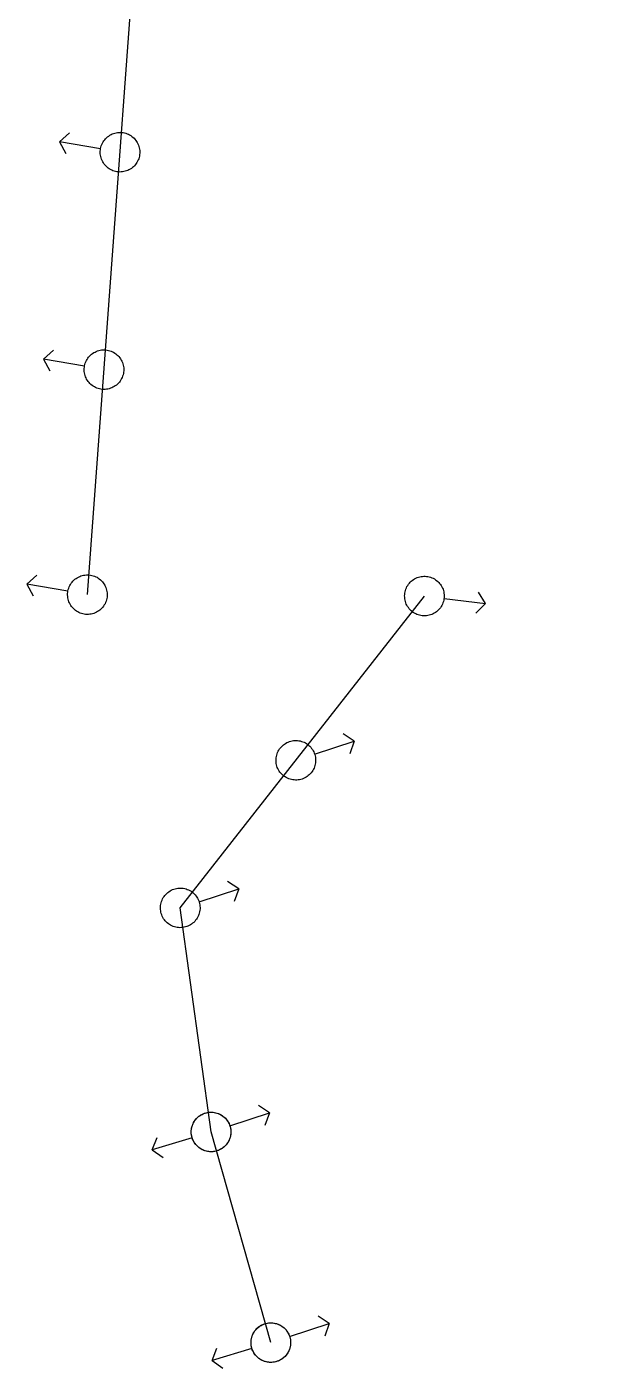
# Model space of a CAD drawing. Header units: inches. Extents: x 21905 to 29562, y 37649 to 43473.
# Drawn here: x 24333.2 to 24424.9, y 40236.6 to 40447.8 of the extents above; entities that cross this region are included whole.
import ezdxf

# ---------------------------------------------------------------- set-up
doc = ezdxf.new("R2010")
doc.units = ezdxf.units.IN
doc.header["$MEASUREMENT"] = 0

msp = doc.modelspace()

# ---------------------------------------------------------------- linework, layer by layer
for points in [[(24342.7, 40358.43), (24353.81, 40508.85), (24366.88, 40545.54), (24424.92, 40654.7)], [(24342.7, 40358.43), (24353.81, 40508.85), (24366.88, 40545.54), (24424.92, 40654.7)], [(24338.3, 40429.76), (24339.87, 40431.17)], [(24338.3, 40429.76), (24339.87, 40431.17)], [(24345.97, 40425.61), (24345.8, 40425.75), (24345.64, 40425.9), (24345.49, 40426.06), (24345.36, 40426.23), (24345.23, 40426.41), (24345.12, 40426.59), (24345.02, 40426.79), (24344.94, 40426.99), (24344.87, 40427.19), (24344.81, 40427.4), (24344.77, 40427.62), (24344.74, 40427.83), (24344.73, 40428.05), (24344.73, 40428.27), (24344.75, 40428.48), (24344.79, 40428.7), (24344.84, 40428.91), (24344.9, 40429.12), (24344.98, 40429.32), (24345.07, 40429.52), (24345.18, 40429.71), (24345.29, 40429.89), (24345.43, 40430.06), (24345.57, 40430.23), (24345.72, 40430.38), (24345.89, 40430.52), (24346.06, 40430.65), (24346.24, 40430.77), (24346.43, 40430.88), (24346.63, 40430.97), (24346.83, 40431.05), (24347.04, 40431.11), (24347.25, 40431.16), (24347.47, 40431.19), (24347.68, 40431.21), (24347.9, 40431.22), (24348.12, 40431.21), (24348.34, 40431.18), (24348.55, 40431.14), (24348.76, 40431.08), (24348.96, 40431.01), (24349.17, 40430.92), (24349.36, 40430.83), (24349.55, 40430.71), (24349.72, 40430.59), (24349.89, 40430.45), (24350.05, 40430.3), (24350.2, 40430.14), (24350.34, 40429.97), (24350.46, 40429.8), (24350.57, 40429.61), (24350.67, 40429.42), (24350.76, 40429.22), (24350.83, 40429.01), (24350.88, 40428.8), (24350.92, 40428.59), (24350.95, 40428.37), (24350.96, 40428.15), (24350.96, 40427.94), (24350.94, 40427.72), (24350.91, 40427.5), (24350.86, 40427.29), (24350.79, 40427.08), (24350.71, 40426.88), (24350.62, 40426.68), (24350.52, 40426.49), (24350.4, 40426.31), (24350.27, 40426.14), (24350.12, 40425.97), (24349.97, 40425.82), (24349.81, 40425.68), (24349.63, 40425.55), (24349.45, 40425.43), (24349.26, 40425.32), (24349.06, 40425.23), (24348.86, 40425.15), (24348.65, 40425.09), (24348.44, 40425.04), (24348.22, 40425.01), (24348.01, 40424.99), (24347.79, 40424.98), (24347.57, 40425), (24347.36, 40425.02), (24347.14, 40425.06), (24346.93, 40425.12), (24346.73, 40425.19), (24346.53, 40425.28), (24346.33, 40425.38), (24346.15, 40425.49), (24345.97, 40425.61)], [(24345.97, 40425.61), (24345.8, 40425.75), (24345.64, 40425.9), (24345.49, 40426.06), (24345.36, 40426.23), (24345.23, 40426.41), (24345.12, 40426.59), (24345.02, 40426.79), (24344.94, 40426.99), (24344.87, 40427.19), (24344.81, 40427.4), (24344.77, 40427.62), (24344.74, 40427.83), (24344.73, 40428.05), (24344.73, 40428.27), (24344.75, 40428.48), (24344.79, 40428.7), (24344.84, 40428.91), (24344.9, 40429.12), (24344.98, 40429.32), (24345.07, 40429.52), (24345.18, 40429.71), (24345.29, 40429.89), (24345.43, 40430.06), (24345.57, 40430.23), (24345.72, 40430.38), (24345.89, 40430.52), (24346.06, 40430.65), (24346.24, 40430.77), (24346.43, 40430.88), (24346.63, 40430.97), (24346.83, 40431.05), (24347.04, 40431.11), (24347.25, 40431.16), (24347.47, 40431.19), (24347.68, 40431.21), (24347.9, 40431.22), (24348.12, 40431.21), (24348.34, 40431.18), (24348.55, 40431.14), (24348.76, 40431.08), (24348.96, 40431.01), (24349.17, 40430.92), (24349.36, 40430.83), (24349.55, 40430.71), (24349.72, 40430.59), (24349.89, 40430.45), (24350.05, 40430.3), (24350.2, 40430.14), (24350.34, 40429.97), (24350.46, 40429.8), (24350.57, 40429.61), (24350.67, 40429.42), (24350.76, 40429.22), (24350.83, 40429.01), (24350.88, 40428.8), (24350.92, 40428.59), (24350.95, 40428.37), (24350.96, 40428.15), (24350.96, 40427.94), (24350.94, 40427.72), (24350.91, 40427.5), (24350.86, 40427.29), (24350.79, 40427.08), (24350.71, 40426.88), (24350.62, 40426.68), (24350.52, 40426.49), (24350.4, 40426.31), (24350.27, 40426.14), (24350.12, 40425.97), (24349.97, 40425.82), (24349.81, 40425.68), (24349.63, 40425.55), (24349.45, 40425.43), (24349.26, 40425.32), (24349.06, 40425.23), (24348.86, 40425.15), (24348.65, 40425.09), (24348.44, 40425.04), (24348.22, 40425.01), (24348.01, 40424.99), (24347.79, 40424.98), (24347.57, 40425), (24347.36, 40425.02), (24347.14, 40425.06), (24346.93, 40425.12), (24346.73, 40425.19), (24346.53, 40425.28), (24346.33, 40425.38), (24346.15, 40425.49), (24345.97, 40425.61)], [(24344.78, 40428.64), (24338.3, 40429.76)], [(24338.3, 40429.76), (24339.3, 40427.91)], [(24344.78, 40428.64), (24338.3, 40429.76)], [(24338.3, 40429.76), (24339.3, 40427.91)], [(24335.77, 40395.52), (24337.34, 40396.93)], [(24335.77, 40395.52), (24337.34, 40396.93)], [(24343.44, 40391.37), (24343.27, 40391.51), (24343.11, 40391.66), (24342.97, 40391.82), (24342.83, 40391.99), (24342.7, 40392.17), (24342.59, 40392.35), (24342.49, 40392.55), (24342.41, 40392.75), (24342.34, 40392.95), (24342.28, 40393.16), (24342.24, 40393.38), (24342.21, 40393.59), (24342.2, 40393.81), (24342.21, 40394.03), (24342.23, 40394.24), (24342.26, 40394.46), (24342.31, 40394.67), (24342.37, 40394.88), (24342.45, 40395.08), (24342.54, 40395.28), (24342.65, 40395.47), (24342.77, 40395.65), (24342.9, 40395.83), (24343.04, 40395.99), (24343.19, 40396.14), (24343.36, 40396.29), (24343.53, 40396.42), (24343.71, 40396.54), (24343.91, 40396.64), (24344.1, 40396.73), (24344.31, 40396.81), (24344.51, 40396.87), (24344.73, 40396.92), (24344.94, 40396.96), (24345.16, 40396.98), (24345.37, 40396.98), (24345.59, 40396.97), (24345.81, 40396.94), (24346.02, 40396.9), (24346.23, 40396.84), (24346.44, 40396.77), (24346.64, 40396.69), (24346.83, 40396.59), (24347.02, 40396.48), (24347.2, 40396.35), (24347.36, 40396.21), (24347.52, 40396.07), (24347.67, 40395.91), (24347.81, 40395.74), (24347.93, 40395.56), (24348.05, 40395.37), (24348.14, 40395.18), (24348.23, 40394.98), (24348.3, 40394.77), (24348.36, 40394.56), (24348.4, 40394.35), (24348.42, 40394.13), (24348.43, 40393.92), (24348.43, 40393.7), (24348.41, 40393.48), (24348.38, 40393.27), (24348.33, 40393.05), (24348.26, 40392.85), (24348.19, 40392.64), (24348.09, 40392.45), (24347.99, 40392.26), (24347.87, 40392.07), (24347.74, 40391.9), (24347.6, 40391.74), (24347.44, 40391.58), (24347.28, 40391.44), (24347.1, 40391.31), (24346.92, 40391.19), (24346.73, 40391.08), (24346.53, 40390.99), (24346.33, 40390.92), (24346.12, 40390.85), (24345.91, 40390.8), (24345.7, 40390.77), (24345.48, 40390.75), (24345.26, 40390.75), (24345.04, 40390.76), (24344.83, 40390.78), (24344.62, 40390.83), (24344.41, 40390.88), (24344.2, 40390.95), (24344, 40391.04), (24343.81, 40391.14), (24343.62, 40391.25), (24343.44, 40391.37)], [(24343.44, 40391.37), (24343.27, 40391.51), (24343.11, 40391.66), (24342.97, 40391.82), (24342.83, 40391.99), (24342.7, 40392.17), (24342.59, 40392.35), (24342.49, 40392.55), (24342.41, 40392.75), (24342.34, 40392.95), (24342.28, 40393.16), (24342.24, 40393.38), (24342.21, 40393.59), (24342.2, 40393.81), (24342.21, 40394.03), (24342.23, 40394.24), (24342.26, 40394.46), (24342.31, 40394.67), (24342.37, 40394.88), (24342.45, 40395.08), (24342.54, 40395.28), (24342.65, 40395.47), (24342.77, 40395.65), (24342.9, 40395.83), (24343.04, 40395.99), (24343.19, 40396.14), (24343.36, 40396.29), (24343.53, 40396.42), (24343.71, 40396.54), (24343.91, 40396.64), (24344.1, 40396.73), (24344.31, 40396.81), (24344.51, 40396.87), (24344.73, 40396.92), (24344.94, 40396.96), (24345.16, 40396.98), (24345.37, 40396.98), (24345.59, 40396.97), (24345.81, 40396.94), (24346.02, 40396.9), (24346.23, 40396.84), (24346.44, 40396.77), (24346.64, 40396.69), (24346.83, 40396.59), (24347.02, 40396.48), (24347.2, 40396.35), (24347.36, 40396.21), (24347.52, 40396.07), (24347.67, 40395.91), (24347.81, 40395.74), (24347.93, 40395.56), (24348.05, 40395.37), (24348.14, 40395.18), (24348.23, 40394.98), (24348.3, 40394.77), (24348.36, 40394.56), (24348.4, 40394.35), (24348.42, 40394.13), (24348.43, 40393.92), (24348.43, 40393.7), (24348.41, 40393.48), (24348.38, 40393.27), (24348.33, 40393.05), (24348.26, 40392.85), (24348.19, 40392.64), (24348.09, 40392.45), (24347.99, 40392.26), (24347.87, 40392.07), (24347.74, 40391.9), (24347.6, 40391.74), (24347.44, 40391.58), (24347.28, 40391.44), (24347.1, 40391.31), (24346.92, 40391.19), (24346.73, 40391.08), (24346.53, 40390.99), (24346.33, 40390.92), (24346.12, 40390.85), (24345.91, 40390.8), (24345.7, 40390.77), (24345.48, 40390.75), (24345.26, 40390.75), (24345.04, 40390.76), (24344.83, 40390.78), (24344.62, 40390.83), (24344.41, 40390.88), (24344.2, 40390.95), (24344, 40391.04), (24343.81, 40391.14), (24343.62, 40391.25), (24343.44, 40391.37)], [(24342.25, 40394.4), (24335.77, 40395.52)], [(24335.77, 40395.52), (24336.78, 40393.67)], [(24342.25, 40394.4), (24335.77, 40395.52)], [(24335.77, 40395.52), (24336.78, 40393.67)], [(24333.16, 40360.09), (24334.72, 40361.5)], [(24333.16, 40360.09), (24334.72, 40361.5)], [(24340.83, 40355.94), (24340.66, 40356.08), (24340.5, 40356.23), (24340.35, 40356.39), (24340.21, 40356.56), (24340.09, 40356.74), (24339.98, 40356.92), (24339.88, 40357.12), (24339.79, 40357.32), (24339.72, 40357.52), (24339.67, 40357.73), (24339.62, 40357.95), (24339.6, 40358.16), (24339.59, 40358.38), (24339.59, 40358.6), (24339.61, 40358.81), (24339.64, 40359.03), (24339.69, 40359.24), (24339.76, 40359.45), (24339.83, 40359.65), (24339.93, 40359.85), (24340.03, 40360.04), (24340.15, 40360.22), (24340.28, 40360.39), (24340.42, 40360.56), (24340.58, 40360.71), (24340.74, 40360.85), (24340.92, 40360.99), (24341.1, 40361.1), (24341.29, 40361.21), (24341.49, 40361.3), (24341.69, 40361.38), (24341.9, 40361.44), (24342.11, 40361.49), (24342.32, 40361.52), (24342.54, 40361.54), (24342.76, 40361.55), (24342.98, 40361.54), (24343.19, 40361.51), (24343.41, 40361.47), (24343.62, 40361.41), (24343.82, 40361.34), (24344.02, 40361.26), (24344.22, 40361.16), (24344.4, 40361.04), (24344.58, 40360.92), (24344.75, 40360.78), (24344.91, 40360.63), (24345.06, 40360.47), (24345.19, 40360.31), (24345.32, 40360.13), (24345.43, 40359.94), (24345.53, 40359.75), (24345.61, 40359.55), (24345.68, 40359.34), (24345.74, 40359.13), (24345.78, 40358.92), (24345.81, 40358.7), (24345.82, 40358.48), (24345.81, 40358.27), (24345.8, 40358.05), (24345.76, 40357.83), (24345.71, 40357.62), (24345.65, 40357.41), (24345.57, 40357.21), (24345.48, 40357.01), (24345.37, 40356.82), (24345.25, 40356.64), (24345.12, 40356.47), (24344.98, 40356.3), (24344.83, 40356.15), (24344.66, 40356.01), (24344.49, 40355.88), (24344.31, 40355.76), (24344.12, 40355.65), (24343.92, 40355.56), (24343.72, 40355.48), (24343.51, 40355.42), (24343.3, 40355.37), (24343.08, 40355.34), (24342.86, 40355.32), (24342.65, 40355.32), (24342.43, 40355.33), (24342.21, 40355.35), (24342, 40355.4), (24341.79, 40355.45), (24341.58, 40355.52), (24341.38, 40355.61), (24341.19, 40355.71), (24341, 40355.82), (24340.83, 40355.94)], [(24340.83, 40355.94), (24340.66, 40356.08), (24340.5, 40356.23), (24340.35, 40356.39), (24340.21, 40356.56), (24340.09, 40356.74), (24339.98, 40356.92), (24339.88, 40357.12), (24339.79, 40357.32), (24339.72, 40357.52), (24339.67, 40357.73), (24339.62, 40357.95), (24339.6, 40358.16), (24339.59, 40358.38), (24339.59, 40358.6), (24339.61, 40358.81), (24339.64, 40359.03), (24339.69, 40359.24), (24339.76, 40359.45), (24339.83, 40359.65), (24339.93, 40359.85), (24340.03, 40360.04), (24340.15, 40360.22), (24340.28, 40360.39), (24340.42, 40360.56), (24340.58, 40360.71), (24340.74, 40360.85), (24340.92, 40360.99), (24341.1, 40361.1), (24341.29, 40361.21), (24341.49, 40361.3), (24341.69, 40361.38), (24341.9, 40361.44), (24342.11, 40361.49), (24342.32, 40361.52), (24342.54, 40361.54), (24342.76, 40361.55), (24342.98, 40361.54), (24343.19, 40361.51), (24343.41, 40361.47), (24343.62, 40361.41), (24343.82, 40361.34), (24344.02, 40361.26), (24344.22, 40361.16), (24344.4, 40361.04), (24344.58, 40360.92), (24344.75, 40360.78), (24344.91, 40360.63), (24345.06, 40360.47), (24345.19, 40360.31), (24345.32, 40360.13), (24345.43, 40359.94), (24345.53, 40359.75), (24345.61, 40359.55), (24345.68, 40359.34), (24345.74, 40359.13), (24345.78, 40358.92), (24345.81, 40358.7), (24345.82, 40358.48), (24345.81, 40358.27), (24345.8, 40358.05), (24345.76, 40357.83), (24345.71, 40357.62), (24345.65, 40357.41), (24345.57, 40357.21), (24345.48, 40357.01), (24345.37, 40356.82), (24345.25, 40356.64), (24345.12, 40356.47), (24344.98, 40356.3), (24344.83, 40356.15), (24344.66, 40356.01), (24344.49, 40355.88), (24344.31, 40355.76), (24344.12, 40355.65), (24343.92, 40355.56), (24343.72, 40355.48), (24343.51, 40355.42), (24343.3, 40355.37), (24343.08, 40355.34), (24342.86, 40355.32), (24342.65, 40355.32), (24342.43, 40355.33), (24342.21, 40355.35), (24342, 40355.4), (24341.79, 40355.45), (24341.58, 40355.52), (24341.38, 40355.61), (24341.19, 40355.71), (24341, 40355.82), (24340.83, 40355.94)], [(24397.56, 40360.79), (24397.73, 40360.66), (24397.9, 40360.52), (24398.06, 40360.37), (24398.2, 40360.21), (24398.33, 40360.04), (24398.46, 40359.86), (24398.56, 40359.67), (24398.66, 40359.47), (24398.74, 40359.27), (24398.81, 40359.06), (24398.86, 40358.85), (24398.89, 40358.64), (24398.92, 40358.42), (24398.92, 40358.2), (24398.91, 40357.99), (24398.89, 40357.77), (24398.85, 40357.55), (24398.8, 40357.34), (24398.73, 40357.14), (24398.65, 40356.94), (24398.55, 40356.74), (24398.44, 40356.55), (24398.32, 40356.37), (24398.19, 40356.2), (24398.04, 40356.04), (24397.88, 40355.89), (24397.72, 40355.75), (24397.54, 40355.62), (24397.35, 40355.51), (24397.16, 40355.41), (24396.96, 40355.32), (24396.76, 40355.25), (24396.55, 40355.19), (24396.34, 40355.14), (24396.12, 40355.11), (24395.9, 40355.1), (24395.69, 40355.1), (24395.47, 40355.12), (24395.25, 40355.15), (24395.04, 40355.19), (24394.83, 40355.25), (24394.63, 40355.33), (24394.43, 40355.42), (24394.24, 40355.52), (24394.05, 40355.64), (24393.88, 40355.77), (24393.71, 40355.91), (24393.56, 40356.06), (24393.41, 40356.22), (24393.28, 40356.39), (24393.16, 40356.57), (24393.05, 40356.76), (24392.95, 40356.96), (24392.87, 40357.16), (24392.81, 40357.37), (24392.76, 40357.58), (24392.72, 40357.79), (24392.7, 40358.01), (24392.69, 40358.23), (24392.7, 40358.44), (24392.72, 40358.66), (24392.76, 40358.87), (24392.81, 40359.08), (24392.88, 40359.29), (24392.96, 40359.49), (24393.06, 40359.69), (24393.17, 40359.88), (24393.29, 40360.06), (24393.43, 40360.23), (24393.57, 40360.39), (24393.73, 40360.54), (24393.9, 40360.68), (24394.07, 40360.8), (24394.26, 40360.92), (24394.45, 40361.02), (24394.65, 40361.11), (24394.85, 40361.18), (24395.06, 40361.24), (24395.28, 40361.29), (24395.49, 40361.31), (24395.71, 40361.33), (24395.93, 40361.33), (24396.14, 40361.31), (24396.36, 40361.28), (24396.57, 40361.24), (24396.78, 40361.17), (24396.98, 40361.1), (24397.18, 40361.01), (24397.37, 40360.91), (24397.56, 40360.79)], [(24397.56, 40360.79), (24397.73, 40360.66), (24397.9, 40360.52), (24398.06, 40360.37), (24398.2, 40360.21), (24398.33, 40360.04), (24398.46, 40359.86), (24398.56, 40359.67), (24398.66, 40359.47), (24398.74, 40359.27), (24398.81, 40359.06), (24398.86, 40358.85), (24398.89, 40358.64), (24398.92, 40358.42), (24398.92, 40358.2), (24398.91, 40357.99), (24398.89, 40357.77), (24398.85, 40357.55), (24398.8, 40357.34), (24398.73, 40357.14), (24398.65, 40356.94), (24398.55, 40356.74), (24398.44, 40356.55), (24398.32, 40356.37), (24398.19, 40356.2), (24398.04, 40356.04), (24397.88, 40355.89), (24397.72, 40355.75), (24397.54, 40355.62), (24397.35, 40355.51), (24397.16, 40355.41), (24396.96, 40355.32), (24396.76, 40355.25), (24396.55, 40355.19), (24396.34, 40355.14), (24396.12, 40355.11), (24395.9, 40355.1), (24395.69, 40355.1), (24395.47, 40355.12), (24395.25, 40355.15), (24395.04, 40355.19), (24394.83, 40355.25), (24394.63, 40355.33), (24394.43, 40355.42), (24394.24, 40355.52), (24394.05, 40355.64), (24393.88, 40355.77), (24393.71, 40355.91), (24393.56, 40356.06), (24393.41, 40356.22), (24393.28, 40356.39), (24393.16, 40356.57), (24393.05, 40356.76), (24392.95, 40356.96), (24392.87, 40357.16), (24392.81, 40357.37), (24392.76, 40357.58), (24392.72, 40357.79), (24392.7, 40358.01), (24392.69, 40358.23), (24392.7, 40358.44), (24392.72, 40358.66), (24392.76, 40358.87), (24392.81, 40359.08), (24392.88, 40359.29), (24392.96, 40359.49), (24393.06, 40359.69), (24393.17, 40359.88), (24393.29, 40360.06), (24393.43, 40360.23), (24393.57, 40360.39), (24393.73, 40360.54), (24393.9, 40360.68), (24394.07, 40360.8), (24394.26, 40360.92), (24394.45, 40361.02), (24394.65, 40361.11), (24394.85, 40361.18), (24395.06, 40361.24), (24395.28, 40361.29), (24395.49, 40361.31), (24395.71, 40361.33), (24395.93, 40361.33), (24396.14, 40361.31), (24396.36, 40361.28), (24396.57, 40361.24), (24396.78, 40361.17), (24396.98, 40361.1), (24397.18, 40361.01), (24397.37, 40360.91), (24397.56, 40360.79)], [(24339.63, 40358.97), (24333.16, 40360.09)], [(24333.16, 40360.09), (24334.16, 40358.24)], [(24339.63, 40358.97), (24333.16, 40360.09)], [(24333.16, 40360.09), (24334.16, 40358.24)], [(24405.42, 40357.03), (24404.33, 40358.83)], [(24405.42, 40357.03), (24404.33, 40358.83)], [(24371.6, 40240.66), (24362.19, 40273.83), (24357.33, 40309.11), (24395.81, 40358.21)], [(24371.6, 40240.66), (24362.19, 40273.83), (24357.33, 40309.11), (24395.81, 40358.21)], [(24398.9, 40357.83), (24405.42, 40357.03)], [(24398.9, 40357.83), (24405.42, 40357.03)], [(24405.42, 40357.03), (24403.93, 40355.54)], [(24405.42, 40357.03), (24403.93, 40355.54)], [(24376.03, 40335.43), (24376.25, 40335.39), (24376.46, 40335.33), (24376.66, 40335.26), (24376.86, 40335.18), (24377.06, 40335.08), (24377.24, 40334.97), (24377.42, 40334.84), (24377.59, 40334.7), (24377.75, 40334.55), (24377.9, 40334.4), (24378.03, 40334.23), (24378.16, 40334.05), (24378.27, 40333.86), (24378.37, 40333.67), (24378.45, 40333.47), (24378.53, 40333.26), (24378.58, 40333.05), (24378.62, 40332.84), (24378.65, 40332.62), (24378.66, 40332.4), (24378.66, 40332.19), (24378.64, 40331.97), (24378.6, 40331.76), (24378.55, 40331.54), (24378.49, 40331.34), (24378.41, 40331.13), (24378.32, 40330.94), (24378.21, 40330.75), (24378.1, 40330.56), (24377.96, 40330.39), (24377.82, 40330.23), (24377.67, 40330.07), (24377.5, 40329.93), (24377.33, 40329.8), (24377.15, 40329.68), (24376.96, 40329.57), (24376.76, 40329.48), (24376.56, 40329.4), (24376.35, 40329.34), (24376.14, 40329.29), (24375.92, 40329.26), (24375.71, 40329.24), (24375.49, 40329.24), (24375.27, 40329.25), (24375.05, 40329.27), (24374.84, 40329.32), (24374.63, 40329.37), (24374.43, 40329.44), (24374.23, 40329.53), (24374.03, 40329.63), (24373.84, 40329.74), (24373.67, 40329.86), (24373.5, 40330), (24373.34, 40330.15), (24373.19, 40330.31), (24373.05, 40330.48), (24372.93, 40330.66), (24372.82, 40330.84), (24372.72, 40331.04), (24372.63, 40331.24), (24372.56, 40331.44), (24372.51, 40331.65), (24372.47, 40331.87), (24372.44, 40332.08), (24372.43, 40332.3), (24372.43, 40332.52), (24372.45, 40332.73), (24372.49, 40332.95), (24372.53, 40333.16), (24372.6, 40333.37), (24372.68, 40333.57), (24372.77, 40333.77), (24372.87, 40333.96), (24372.99, 40334.14), (24373.12, 40334.32), (24373.27, 40334.48), (24373.42, 40334.63), (24373.58, 40334.78), (24373.76, 40334.91), (24373.94, 40335.02), (24374.13, 40335.13), (24374.33, 40335.22), (24374.53, 40335.3), (24374.74, 40335.36), (24374.95, 40335.41), (24375.17, 40335.45), (24375.38, 40335.46), (24375.6, 40335.47), (24375.82, 40335.46), (24376.03, 40335.43)], [(24376.03, 40335.43), (24376.25, 40335.39), (24376.46, 40335.33), (24376.66, 40335.26), (24376.86, 40335.18), (24377.06, 40335.08), (24377.24, 40334.97), (24377.42, 40334.84), (24377.59, 40334.7), (24377.75, 40334.55), (24377.9, 40334.4), (24378.03, 40334.23), (24378.16, 40334.05), (24378.27, 40333.86), (24378.37, 40333.67), (24378.45, 40333.47), (24378.53, 40333.26), (24378.58, 40333.05), (24378.62, 40332.84), (24378.65, 40332.62), (24378.66, 40332.4), (24378.66, 40332.19), (24378.64, 40331.97), (24378.6, 40331.76), (24378.55, 40331.54), (24378.49, 40331.34), (24378.41, 40331.13), (24378.32, 40330.94), (24378.21, 40330.75), (24378.1, 40330.56), (24377.96, 40330.39), (24377.82, 40330.23), (24377.67, 40330.07), (24377.5, 40329.93), (24377.33, 40329.8), (24377.15, 40329.68), (24376.96, 40329.57), (24376.76, 40329.48), (24376.56, 40329.4), (24376.35, 40329.34), (24376.14, 40329.29), (24375.92, 40329.26), (24375.71, 40329.24), (24375.49, 40329.24), (24375.27, 40329.25), (24375.05, 40329.27), (24374.84, 40329.32), (24374.63, 40329.37), (24374.43, 40329.44), (24374.23, 40329.53), (24374.03, 40329.63), (24373.84, 40329.74), (24373.67, 40329.86), (24373.5, 40330), (24373.34, 40330.15), (24373.19, 40330.31), (24373.05, 40330.48), (24372.93, 40330.66), (24372.82, 40330.84), (24372.72, 40331.04), (24372.63, 40331.24), (24372.56, 40331.44), (24372.51, 40331.65), (24372.47, 40331.87), (24372.44, 40332.08), (24372.43, 40332.3), (24372.43, 40332.52), (24372.45, 40332.73), (24372.49, 40332.95), (24372.53, 40333.16), (24372.6, 40333.37), (24372.68, 40333.57), (24372.77, 40333.77), (24372.87, 40333.96), (24372.99, 40334.14), (24373.12, 40334.32), (24373.27, 40334.48), (24373.42, 40334.63), (24373.58, 40334.78), (24373.76, 40334.91), (24373.94, 40335.02), (24374.13, 40335.13), (24374.33, 40335.22), (24374.53, 40335.3), (24374.74, 40335.36), (24374.95, 40335.41), (24375.17, 40335.45), (24375.38, 40335.46), (24375.6, 40335.47), (24375.82, 40335.46), (24376.03, 40335.43)], [(24384.75, 40335.37), (24383, 40336.53)], [(24384.75, 40335.37), (24383, 40336.53)], [(24378.51, 40333.32), (24384.75, 40335.37)], [(24378.51, 40333.32), (24384.75, 40335.37)], [(24384.75, 40335.37), (24384.03, 40333.39)], [(24384.75, 40335.37), (24384.03, 40333.39)], [(24357.82, 40312.19), (24358.04, 40312.14), (24358.25, 40312.09), (24358.45, 40312.02), (24358.65, 40311.93), (24358.85, 40311.83), (24359.03, 40311.72), (24359.21, 40311.6), (24359.38, 40311.46), (24359.54, 40311.31), (24359.69, 40311.15), (24359.82, 40310.98), (24359.95, 40310.8), (24360.06, 40310.62), (24360.16, 40310.42), (24360.24, 40310.22), (24360.31, 40310.02), (24360.37, 40309.81), (24360.41, 40309.59), (24360.44, 40309.38), (24360.45, 40309.16), (24360.45, 40308.94), (24360.43, 40308.73), (24360.39, 40308.51), (24360.34, 40308.3), (24360.28, 40308.09), (24360.2, 40307.89), (24360.11, 40307.69), (24360, 40307.5), (24359.89, 40307.32), (24359.75, 40307.15), (24359.61, 40306.98), (24359.46, 40306.83), (24359.29, 40306.69), (24359.12, 40306.55), (24358.94, 40306.44), (24358.75, 40306.33), (24358.55, 40306.24), (24358.35, 40306.16), (24358.14, 40306.1), (24357.93, 40306.05), (24357.71, 40306.02), (24357.49, 40306), (24357.28, 40305.99), (24357.06, 40306), (24356.84, 40306.03), (24356.63, 40306.07), (24356.42, 40306.13), (24356.21, 40306.2), (24356.01, 40306.29), (24355.82, 40306.38), (24355.63, 40306.5), (24355.46, 40306.62), (24355.29, 40306.76), (24355.13, 40306.91), (24354.98, 40307.07), (24354.84, 40307.23), (24354.72, 40307.41), (24354.61, 40307.6), (24354.51, 40307.79), (24354.42, 40307.99), (24354.35, 40308.2), (24354.3, 40308.41), (24354.25, 40308.62), (24354.23, 40308.84), (24354.22, 40309.06), (24354.22, 40309.27), (24354.24, 40309.49), (24354.27, 40309.71), (24354.32, 40309.92), (24354.39, 40310.13), (24354.47, 40310.33), (24354.56, 40310.53), (24354.66, 40310.72), (24354.78, 40310.9), (24354.91, 40311.07), (24355.06, 40311.24), (24355.21, 40311.39), (24355.37, 40311.53), (24355.55, 40311.66), (24355.73, 40311.78), (24355.92, 40311.89), (24356.12, 40311.98), (24356.32, 40312.06), (24356.53, 40312.12), (24356.74, 40312.17), (24356.96, 40312.2), (24357.17, 40312.22), (24357.39, 40312.22), (24357.61, 40312.21), (24357.82, 40312.19)], [(24357.82, 40312.19), (24358.04, 40312.14), (24358.25, 40312.09), (24358.45, 40312.02), (24358.65, 40311.93), (24358.85, 40311.83), (24359.03, 40311.72), (24359.21, 40311.6), (24359.38, 40311.46), (24359.54, 40311.31), (24359.69, 40311.15), (24359.82, 40310.98), (24359.95, 40310.8), (24360.06, 40310.62), (24360.16, 40310.42), (24360.24, 40310.22), (24360.31, 40310.02), (24360.37, 40309.81), (24360.41, 40309.59), (24360.44, 40309.38), (24360.45, 40309.16), (24360.45, 40308.94), (24360.43, 40308.73), (24360.39, 40308.51), (24360.34, 40308.3), (24360.28, 40308.09), (24360.2, 40307.89), (24360.11, 40307.69), (24360, 40307.5), (24359.89, 40307.32), (24359.75, 40307.15), (24359.61, 40306.98), (24359.46, 40306.83), (24359.29, 40306.69), (24359.12, 40306.55), (24358.94, 40306.44), (24358.75, 40306.33), (24358.55, 40306.24), (24358.35, 40306.16), (24358.14, 40306.1), (24357.93, 40306.05), (24357.71, 40306.02), (24357.49, 40306), (24357.28, 40305.99), (24357.06, 40306), (24356.84, 40306.03), (24356.63, 40306.07), (24356.42, 40306.13), (24356.21, 40306.2), (24356.01, 40306.29), (24355.82, 40306.38), (24355.63, 40306.5), (24355.46, 40306.62), (24355.29, 40306.76), (24355.13, 40306.91), (24354.98, 40307.07), (24354.84, 40307.23), (24354.72, 40307.41), (24354.61, 40307.6), (24354.51, 40307.79), (24354.42, 40307.99), (24354.35, 40308.2), (24354.3, 40308.41), (24354.25, 40308.62), (24354.23, 40308.84), (24354.22, 40309.06), (24354.22, 40309.27), (24354.24, 40309.49), (24354.27, 40309.71), (24354.32, 40309.92), (24354.39, 40310.13), (24354.47, 40310.33), (24354.56, 40310.53), (24354.66, 40310.72), (24354.78, 40310.9), (24354.91, 40311.07), (24355.06, 40311.24), (24355.21, 40311.39), (24355.37, 40311.53), (24355.55, 40311.66), (24355.73, 40311.78), (24355.92, 40311.89), (24356.12, 40311.98), (24356.32, 40312.06), (24356.53, 40312.12), (24356.74, 40312.17), (24356.96, 40312.2), (24357.17, 40312.22), (24357.39, 40312.22), (24357.61, 40312.21), (24357.82, 40312.19)], [(24366.54, 40312.12), (24364.79, 40313.29)], [(24366.54, 40312.12), (24364.79, 40313.29)], [(24360.3, 40310.07), (24366.54, 40312.12)], [(24360.3, 40310.07), (24366.54, 40312.12)], [(24366.54, 40312.12), (24365.82, 40310.14)], [(24366.54, 40312.12), (24365.82, 40310.14)], [(24362.68, 40276.9), (24362.89, 40276.86), (24363.1, 40276.81), (24363.31, 40276.73), (24363.51, 40276.65), (24363.7, 40276.55), (24363.89, 40276.44), (24364.07, 40276.31), (24364.24, 40276.18), (24364.39, 40276.03), (24364.54, 40275.87), (24364.68, 40275.7), (24364.8, 40275.52), (24364.92, 40275.33), (24365.02, 40275.14), (24365.1, 40274.94), (24365.17, 40274.73), (24365.23, 40274.52), (24365.27, 40274.31), (24365.29, 40274.1), (24365.31, 40273.88), (24365.3, 40273.66), (24365.28, 40273.44), (24365.25, 40273.23), (24365.2, 40273.02), (24365.14, 40272.81), (24365.06, 40272.61), (24364.97, 40272.41), (24364.86, 40272.22), (24364.74, 40272.04), (24364.61, 40271.86), (24364.47, 40271.7), (24364.31, 40271.54), (24364.15, 40271.4), (24363.98, 40271.27), (24363.79, 40271.15), (24363.6, 40271.05), (24363.41, 40270.96), (24363.2, 40270.88), (24362.99, 40270.81), (24362.78, 40270.77), (24362.57, 40270.73), (24362.35, 40270.71), (24362.13, 40270.71), (24361.92, 40270.72), (24361.7, 40270.75), (24361.49, 40270.79), (24361.28, 40270.85), (24361.07, 40270.92), (24360.87, 40271), (24360.68, 40271.1), (24360.49, 40271.21), (24360.31, 40271.34), (24360.14, 40271.47), (24359.98, 40271.62), (24359.84, 40271.78), (24359.7, 40271.95), (24359.57, 40272.13), (24359.46, 40272.32), (24359.36, 40272.51), (24359.28, 40272.71), (24359.21, 40272.92), (24359.15, 40273.13), (24359.11, 40273.34), (24359.08, 40273.56), (24359.07, 40273.77), (24359.08, 40273.99), (24359.1, 40274.21), (24359.13, 40274.42), (24359.18, 40274.63), (24359.24, 40274.84), (24359.32, 40275.05), (24359.41, 40275.24), (24359.52, 40275.43), (24359.64, 40275.61), (24359.77, 40275.79), (24359.91, 40275.95), (24360.07, 40276.11), (24360.23, 40276.25), (24360.4, 40276.38), (24360.59, 40276.5), (24360.78, 40276.6), (24360.97, 40276.7), (24361.18, 40276.77), (24361.39, 40276.84), (24361.6, 40276.89), (24361.81, 40276.92), (24362.03, 40276.94), (24362.25, 40276.94), (24362.46, 40276.93), (24362.68, 40276.9)], [(24361.64, 40270.76), (24361.42, 40270.8), (24361.21, 40270.87), (24361.01, 40270.94), (24360.81, 40271.03), (24360.62, 40271.13), (24360.44, 40271.25), (24360.26, 40271.38), (24360.09, 40271.52), (24359.94, 40271.67), (24359.79, 40271.83), (24359.66, 40272), (24359.54, 40272.18), (24359.43, 40272.37), (24359.34, 40272.57), (24359.26, 40272.77), (24359.19, 40272.98), (24359.14, 40273.19), (24359.1, 40273.4), (24359.08, 40273.62), (24359.07, 40273.84), (24359.08, 40274.06), (24359.11, 40274.27), (24359.14, 40274.49), (24359.2, 40274.7), (24359.27, 40274.9), (24359.35, 40275.1), (24359.44, 40275.3), (24359.55, 40275.49), (24359.68, 40275.67), (24359.81, 40275.84), (24359.96, 40276), (24360.11, 40276.15), (24360.28, 40276.29), (24360.46, 40276.42), (24360.64, 40276.53), (24360.83, 40276.63), (24361.03, 40276.72), (24361.24, 40276.79), (24361.45, 40276.85), (24361.66, 40276.9), (24361.88, 40276.93), (24362.09, 40276.94), (24362.31, 40276.94), (24362.53, 40276.92), (24362.74, 40276.89), (24362.96, 40276.85), (24363.16, 40276.79), (24363.37, 40276.71), (24363.57, 40276.62), (24363.76, 40276.52), (24363.94, 40276.4), (24364.12, 40276.27), (24364.28, 40276.13), (24364.44, 40275.98), (24364.59, 40275.82), (24364.72, 40275.65), (24364.84, 40275.47), (24364.95, 40275.28), (24365.04, 40275.08), (24365.12, 40274.88), (24365.19, 40274.67), (24365.24, 40274.46), (24365.28, 40274.25), (24365.3, 40274.03), (24365.31, 40273.81), (24365.3, 40273.6), (24365.27, 40273.38), (24365.24, 40273.17), (24365.18, 40272.95), (24365.11, 40272.75), (24365.03, 40272.55), (24364.94, 40272.35), (24364.83, 40272.16), (24364.7, 40271.98), (24364.57, 40271.81), (24364.42, 40271.65), (24364.27, 40271.5), (24364.1, 40271.36), (24363.92, 40271.23), (24363.74, 40271.12), (24363.54, 40271.02), (24363.35, 40270.93), (24363.14, 40270.86), (24362.93, 40270.8), (24362.72, 40270.75), (24362.5, 40270.72), (24362.29, 40270.71), (24362.07, 40270.71), (24361.85, 40270.73), (24361.64, 40270.76)], [(24362.68, 40276.9), (24362.89, 40276.86), (24363.1, 40276.81), (24363.31, 40276.73), (24363.51, 40276.65), (24363.7, 40276.55), (24363.89, 40276.44), (24364.07, 40276.31), (24364.24, 40276.18), (24364.39, 40276.03), (24364.54, 40275.87), (24364.68, 40275.7), (24364.8, 40275.52), (24364.92, 40275.33), (24365.02, 40275.14), (24365.1, 40274.94), (24365.17, 40274.73), (24365.23, 40274.52), (24365.27, 40274.31), (24365.29, 40274.1), (24365.31, 40273.88), (24365.3, 40273.66), (24365.28, 40273.44), (24365.25, 40273.23), (24365.2, 40273.02), (24365.14, 40272.81), (24365.06, 40272.61), (24364.97, 40272.41), (24364.86, 40272.22), (24364.74, 40272.04), (24364.61, 40271.86), (24364.47, 40271.7), (24364.31, 40271.54), (24364.15, 40271.4), (24363.98, 40271.27), (24363.79, 40271.15), (24363.6, 40271.05), (24363.41, 40270.96), (24363.2, 40270.88), (24362.99, 40270.81), (24362.78, 40270.77), (24362.57, 40270.73), (24362.35, 40270.71), (24362.13, 40270.71), (24361.92, 40270.72), (24361.7, 40270.75), (24361.49, 40270.79), (24361.28, 40270.85), (24361.07, 40270.92), (24360.87, 40271), (24360.68, 40271.1), (24360.49, 40271.21), (24360.31, 40271.34), (24360.14, 40271.47), (24359.98, 40271.62), (24359.84, 40271.78), (24359.7, 40271.95), (24359.57, 40272.13), (24359.46, 40272.32), (24359.36, 40272.51), (24359.28, 40272.71), (24359.21, 40272.92), (24359.15, 40273.13), (24359.11, 40273.34), (24359.08, 40273.56), (24359.07, 40273.77), (24359.08, 40273.99), (24359.1, 40274.21), (24359.13, 40274.42), (24359.18, 40274.63), (24359.24, 40274.84), (24359.32, 40275.05), (24359.41, 40275.24), (24359.52, 40275.43), (24359.64, 40275.61), (24359.77, 40275.79), (24359.91, 40275.95), (24360.07, 40276.11), (24360.23, 40276.25), (24360.4, 40276.38), (24360.59, 40276.5), (24360.78, 40276.6), (24360.97, 40276.7), (24361.18, 40276.77), (24361.39, 40276.84), (24361.6, 40276.89), (24361.81, 40276.92), (24362.03, 40276.94), (24362.25, 40276.94), (24362.46, 40276.93), (24362.68, 40276.9)], [(24361.64, 40270.76), (24361.42, 40270.8), (24361.21, 40270.87), (24361.01, 40270.94), (24360.81, 40271.03), (24360.62, 40271.13), (24360.44, 40271.25), (24360.26, 40271.38), (24360.09, 40271.52), (24359.94, 40271.67), (24359.79, 40271.83), (24359.66, 40272), (24359.54, 40272.18), (24359.43, 40272.37), (24359.34, 40272.57), (24359.26, 40272.77), (24359.19, 40272.98), (24359.14, 40273.19), (24359.1, 40273.4), (24359.08, 40273.62), (24359.07, 40273.84), (24359.08, 40274.06), (24359.11, 40274.27), (24359.14, 40274.49), (24359.2, 40274.7), (24359.27, 40274.9), (24359.35, 40275.1), (24359.44, 40275.3), (24359.55, 40275.49), (24359.68, 40275.67), (24359.81, 40275.84), (24359.96, 40276), (24360.11, 40276.15), (24360.28, 40276.29), (24360.46, 40276.42), (24360.64, 40276.53), (24360.83, 40276.63), (24361.03, 40276.72), (24361.24, 40276.79), (24361.45, 40276.85), (24361.66, 40276.9), (24361.88, 40276.93), (24362.09, 40276.94), (24362.31, 40276.94), (24362.53, 40276.92), (24362.74, 40276.89), (24362.96, 40276.85), (24363.16, 40276.79), (24363.37, 40276.71), (24363.57, 40276.62), (24363.76, 40276.52), (24363.94, 40276.4), (24364.12, 40276.27), (24364.28, 40276.13), (24364.44, 40275.98), (24364.59, 40275.82), (24364.72, 40275.65), (24364.84, 40275.47), (24364.95, 40275.28), (24365.04, 40275.08), (24365.12, 40274.88), (24365.19, 40274.67), (24365.24, 40274.46), (24365.28, 40274.25), (24365.3, 40274.03), (24365.31, 40273.81), (24365.3, 40273.6), (24365.27, 40273.38), (24365.24, 40273.17), (24365.18, 40272.95), (24365.11, 40272.75), (24365.03, 40272.55), (24364.94, 40272.35), (24364.83, 40272.16), (24364.7, 40271.98), (24364.57, 40271.81), (24364.42, 40271.65), (24364.27, 40271.5), (24364.1, 40271.36), (24363.92, 40271.23), (24363.74, 40271.12), (24363.54, 40271.02), (24363.35, 40270.93), (24363.14, 40270.86), (24362.93, 40270.8), (24362.72, 40270.75), (24362.5, 40270.72), (24362.29, 40270.71), (24362.07, 40270.71), (24361.85, 40270.73), (24361.64, 40270.76)], [(24365.15, 40274.79), (24371.4, 40276.84)], [(24365.15, 40274.79), (24371.4, 40276.84)], [(24371.4, 40276.84), (24369.64, 40278.01)], [(24371.4, 40276.84), (24369.64, 40278.01)], [(24371.4, 40276.84), (24370.68, 40274.86)], [(24371.4, 40276.84), (24370.68, 40274.86)], [(24352.92, 40271), (24353.68, 40272.97)], [(24352.92, 40271), (24353.68, 40272.97)], [(24359.21, 40272.92), (24352.92, 40271)], [(24359.21, 40272.92), (24352.92, 40271)], [(24352.92, 40271), (24354.65, 40269.8)], [(24352.92, 40271), (24354.65, 40269.8)], [(24380.81, 40243.67), (24379.06, 40244.84)], [(24380.81, 40243.67), (24379.06, 40244.84)], [(24372.09, 40243.73), (24372.31, 40243.69), (24372.52, 40243.64), (24372.72, 40243.56), (24372.92, 40243.48), (24373.12, 40243.38), (24373.3, 40243.27), (24373.48, 40243.14), (24373.65, 40243.01), (24373.81, 40242.86), (24373.96, 40242.7), (24374.09, 40242.53), (24374.22, 40242.35), (24374.33, 40242.16), (24374.43, 40241.97), (24374.51, 40241.77), (24374.58, 40241.57), (24374.64, 40241.35), (24374.68, 40241.14), (24374.71, 40240.93), (24374.72, 40240.71), (24374.72, 40240.49), (24374.7, 40240.27), (24374.66, 40240.06), (24374.61, 40239.85), (24374.55, 40239.64), (24374.47, 40239.44), (24374.38, 40239.24), (24374.27, 40239.05), (24374.16, 40238.87), (24374.02, 40238.69), (24373.88, 40238.53), (24373.73, 40238.38), (24373.56, 40238.23), (24373.39, 40238.1), (24373.21, 40237.98), (24373.02, 40237.88), (24372.82, 40237.79), (24372.62, 40237.71), (24372.41, 40237.64), (24372.2, 40237.6), (24371.98, 40237.56), (24371.76, 40237.54), (24371.55, 40237.54), (24371.33, 40237.55), (24371.11, 40237.58), (24370.9, 40237.62), (24370.69, 40237.68), (24370.48, 40237.75), (24370.28, 40237.83), (24370.09, 40237.93), (24369.9, 40238.04), (24369.73, 40238.17), (24369.56, 40238.31), (24369.4, 40238.45), (24369.25, 40238.61), (24369.11, 40238.78), (24368.99, 40238.96), (24368.88, 40239.15), (24368.78, 40239.34), (24368.69, 40239.54), (24368.62, 40239.75), (24368.57, 40239.96), (24368.53, 40240.17), (24368.5, 40240.39), (24368.49, 40240.6), (24368.49, 40240.82), (24368.51, 40241.04), (24368.54, 40241.25), (24368.59, 40241.46), (24368.66, 40241.67), (24368.74, 40241.88), (24368.83, 40242.07), (24368.93, 40242.26), (24369.05, 40242.45), (24369.18, 40242.62), (24369.33, 40242.78), (24369.48, 40242.94), (24369.64, 40243.08), (24369.82, 40243.21), (24370, 40243.33), (24370.19, 40243.43), (24370.39, 40243.53), (24370.59, 40243.6), (24370.8, 40243.67), (24371.01, 40243.72), (24371.23, 40243.75), (24371.44, 40243.77), (24371.66, 40243.77), (24371.88, 40243.76), (24372.09, 40243.73)], [(24371.05, 40237.59), (24370.84, 40237.63), (24370.63, 40237.7), (24370.42, 40237.77), (24370.23, 40237.86), (24370.03, 40237.96), (24369.85, 40238.08), (24369.67, 40238.21), (24369.51, 40238.35), (24369.35, 40238.5), (24369.21, 40238.66), (24369.07, 40238.83), (24368.95, 40239.02), (24368.85, 40239.2), (24368.75, 40239.4), (24368.67, 40239.6), (24368.6, 40239.81), (24368.55, 40240.02), (24368.52, 40240.23), (24368.49, 40240.45), (24368.49, 40240.67), (24368.5, 40240.89), (24368.52, 40241.1), (24368.56, 40241.32), (24368.61, 40241.53), (24368.68, 40241.73), (24368.76, 40241.94), (24368.86, 40242.13), (24368.97, 40242.32), (24369.09, 40242.5), (24369.22, 40242.67), (24369.37, 40242.83), (24369.53, 40242.98), (24369.69, 40243.12), (24369.87, 40243.25), (24370.06, 40243.36), (24370.25, 40243.46), (24370.45, 40243.55), (24370.65, 40243.62), (24370.86, 40243.68), (24371.07, 40243.73), (24371.29, 40243.76), (24371.51, 40243.77), (24371.73, 40243.77), (24371.94, 40243.75), (24372.16, 40243.72), (24372.37, 40243.68), (24372.58, 40243.62), (24372.78, 40243.54), (24372.98, 40243.45), (24373.17, 40243.35), (24373.36, 40243.23), (24373.53, 40243.1), (24373.7, 40242.96), (24373.85, 40242.81), (24374, 40242.65), (24374.13, 40242.48), (24374.25, 40242.3), (24374.36, 40242.11), (24374.46, 40241.91), (24374.54, 40241.71), (24374.6, 40241.5), (24374.65, 40241.29), (24374.69, 40241.08), (24374.71, 40240.86), (24374.72, 40240.64), (24374.71, 40240.43), (24374.69, 40240.21), (24374.65, 40240), (24374.6, 40239.78), (24374.53, 40239.58), (24374.45, 40239.38), (24374.35, 40239.18), (24374.24, 40238.99), (24374.12, 40238.81), (24373.98, 40238.64), (24373.84, 40238.48), (24373.68, 40238.33), (24373.51, 40238.19), (24373.34, 40238.07), (24373.15, 40237.95), (24372.96, 40237.85), (24372.76, 40237.76), (24372.55, 40237.69), (24372.35, 40237.63), (24372.13, 40237.58), (24371.92, 40237.56), (24371.7, 40237.54), (24371.48, 40237.54), (24371.27, 40237.56), (24371.05, 40237.59)], [(24372.09, 40243.73), (24372.31, 40243.69), (24372.52, 40243.64), (24372.72, 40243.56), (24372.92, 40243.48), (24373.12, 40243.38), (24373.3, 40243.27), (24373.48, 40243.14), (24373.65, 40243.01), (24373.81, 40242.86), (24373.96, 40242.7), (24374.09, 40242.53), (24374.22, 40242.35), (24374.33, 40242.16), (24374.43, 40241.97), (24374.51, 40241.77), (24374.58, 40241.57), (24374.64, 40241.35), (24374.68, 40241.14), (24374.71, 40240.93), (24374.72, 40240.71), (24374.72, 40240.49), (24374.7, 40240.27), (24374.66, 40240.06), (24374.61, 40239.85), (24374.55, 40239.64), (24374.47, 40239.44), (24374.38, 40239.24), (24374.27, 40239.05), (24374.16, 40238.87), (24374.02, 40238.69), (24373.88, 40238.53), (24373.73, 40238.38), (24373.56, 40238.23), (24373.39, 40238.1), (24373.21, 40237.98), (24373.02, 40237.88), (24372.82, 40237.79), (24372.62, 40237.71), (24372.41, 40237.64), (24372.2, 40237.6), (24371.98, 40237.56), (24371.76, 40237.54), (24371.55, 40237.54), (24371.33, 40237.55), (24371.11, 40237.58), (24370.9, 40237.62), (24370.69, 40237.68), (24370.48, 40237.75), (24370.28, 40237.83), (24370.09, 40237.93), (24369.9, 40238.04), (24369.73, 40238.17), (24369.56, 40238.31), (24369.4, 40238.45), (24369.25, 40238.61), (24369.11, 40238.78), (24368.99, 40238.96), (24368.88, 40239.15), (24368.78, 40239.34), (24368.69, 40239.54), (24368.62, 40239.75), (24368.57, 40239.96), (24368.53, 40240.17), (24368.5, 40240.39), (24368.49, 40240.6), (24368.49, 40240.82), (24368.51, 40241.04), (24368.54, 40241.25), (24368.59, 40241.46), (24368.66, 40241.67), (24368.74, 40241.88), (24368.83, 40242.07), (24368.93, 40242.26), (24369.05, 40242.45), (24369.18, 40242.62), (24369.33, 40242.78), (24369.48, 40242.94), (24369.64, 40243.08), (24369.82, 40243.21), (24370, 40243.33), (24370.19, 40243.43), (24370.39, 40243.53), (24370.59, 40243.6), (24370.8, 40243.67), (24371.01, 40243.72), (24371.23, 40243.75), (24371.44, 40243.77), (24371.66, 40243.77), (24371.88, 40243.76), (24372.09, 40243.73)], [(24371.05, 40237.59), (24370.84, 40237.63), (24370.63, 40237.7), (24370.42, 40237.77), (24370.23, 40237.86), (24370.03, 40237.96), (24369.85, 40238.08), (24369.67, 40238.21), (24369.51, 40238.35), (24369.35, 40238.5), (24369.21, 40238.66), (24369.07, 40238.83), (24368.95, 40239.02), (24368.85, 40239.2), (24368.75, 40239.4), (24368.67, 40239.6), (24368.6, 40239.81), (24368.55, 40240.02), (24368.52, 40240.23), (24368.49, 40240.45), (24368.49, 40240.67), (24368.5, 40240.89), (24368.52, 40241.1), (24368.56, 40241.32), (24368.61, 40241.53), (24368.68, 40241.73), (24368.76, 40241.94), (24368.86, 40242.13), (24368.97, 40242.32), (24369.09, 40242.5), (24369.22, 40242.67), (24369.37, 40242.83), (24369.53, 40242.98), (24369.69, 40243.12), (24369.87, 40243.25), (24370.06, 40243.36), (24370.25, 40243.46), (24370.45, 40243.55), (24370.65, 40243.62), (24370.86, 40243.68), (24371.07, 40243.73), (24371.29, 40243.76), (24371.51, 40243.77), (24371.73, 40243.77), (24371.94, 40243.75), (24372.16, 40243.72), (24372.37, 40243.68), (24372.58, 40243.62), (24372.78, 40243.54), (24372.98, 40243.45), (24373.17, 40243.35), (24373.36, 40243.23), (24373.53, 40243.1), (24373.7, 40242.96), (24373.85, 40242.81), (24374, 40242.65), (24374.13, 40242.48), (24374.25, 40242.3), (24374.36, 40242.11), (24374.46, 40241.91), (24374.54, 40241.71), (24374.6, 40241.5), (24374.65, 40241.29), (24374.69, 40241.08), (24374.71, 40240.86), (24374.72, 40240.64), (24374.71, 40240.43), (24374.69, 40240.21), (24374.65, 40240), (24374.6, 40239.78), (24374.53, 40239.58), (24374.45, 40239.38), (24374.35, 40239.18), (24374.24, 40238.99), (24374.12, 40238.81), (24373.98, 40238.64), (24373.84, 40238.48), (24373.68, 40238.33), (24373.51, 40238.19), (24373.34, 40238.07), (24373.15, 40237.95), (24372.96, 40237.85), (24372.76, 40237.76), (24372.55, 40237.69), (24372.35, 40237.63), (24372.13, 40237.58), (24371.92, 40237.56), (24371.7, 40237.54), (24371.48, 40237.54), (24371.27, 40237.56), (24371.05, 40237.59)], [(24374.57, 40241.62), (24380.81, 40243.67)], [(24374.57, 40241.62), (24380.81, 40243.67)], [(24380.81, 40243.67), (24380.09, 40241.69)], [(24380.81, 40243.67), (24380.09, 40241.69)], [(24362.34, 40237.83), (24363.1, 40239.8)], [(24362.34, 40237.83), (24363.1, 40239.8)], [(24368.62, 40239.75), (24362.34, 40237.83)], [(24368.62, 40239.75), (24362.34, 40237.83)], [(24362.34, 40237.83), (24364.07, 40236.63)], [(24362.34, 40237.83), (24364.07, 40236.63)]]:
    msp.add_lwpolyline(points)

doc.saveas('drawing.dxf')
